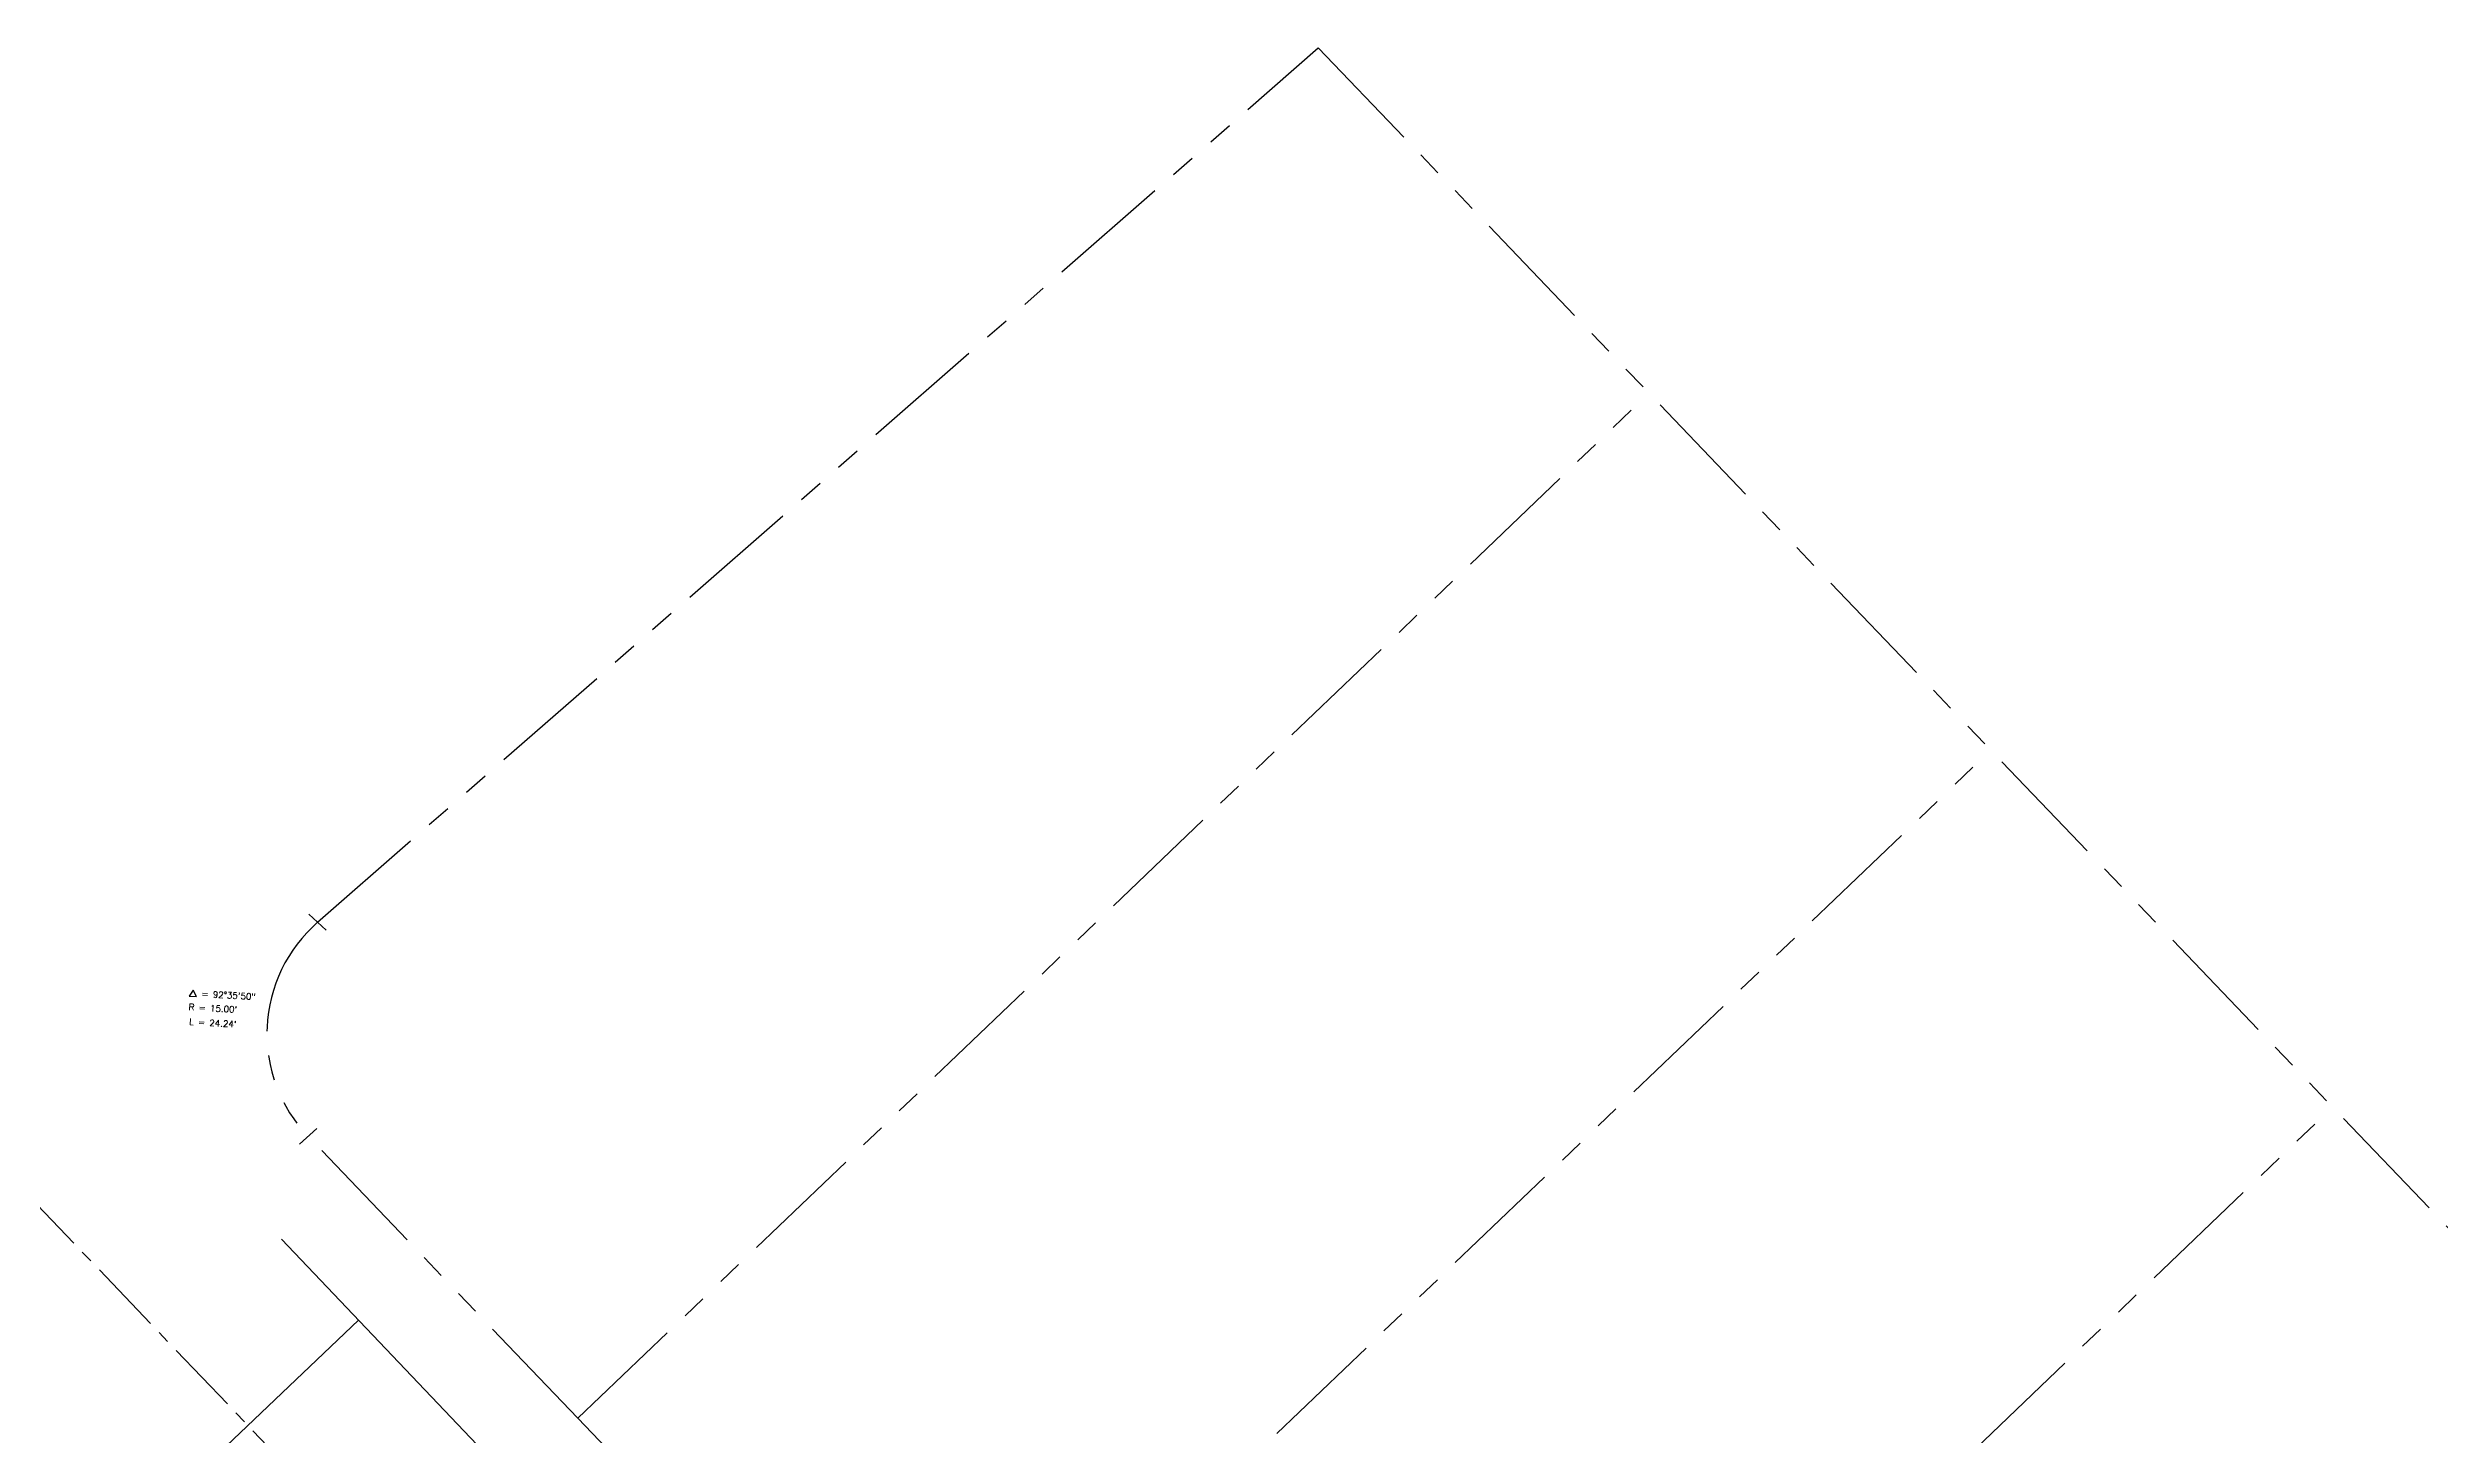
# Model space of a CAD drawing. Extents: x 3812 to 5524, y 4309 to 5867.
# Drawn here: x 5006.1 to 5248.1, y 5506.9 to 5647.2 of the extents above; entities that cross this region are included whole.
import ezdxf

# ---------------------------------------------------------------- set-up
doc = ezdxf.new("R2010")
doc.units = 0
doc.header["$LTSCALE"] = 10
doc.header["$MEASUREMENT"] = 0
doc.linetypes.add('CENTER2', pattern=[1.125, 0.75, -0.125, 0.125, -0.125])
doc.linetypes.add('PHANTOM', pattern=[2.5, 1.25, -0.25, 0.25, -0.25, 0.25, -0.25])
doc.layers.get('0').update_dxf_attribs({"linetype": 'CONTINUOUS'})
for name, color, linetype in [('BNDRY-REC', 4, 'PHANTOM'), ('CENTER', 7, 'CENTER2'), ('CRBSPLT', 6, 'CONTINUOUS'), ('PLT_ANNO_TXT', 120, 'CONTINUOUS')]:
    doc.layers.add(name, color=color, linetype=linetype)
doc.styles.add('L80', font='simplex.shx', dxfattribs={"height": 0.8})

# ---------------------------------------------------------------- blocks, each defined once
blk = doc.blocks.new('DELTA')
blk.add_lwpolyline([(0, 0), (0.096, 0), (0.048, 0.083)], close=True)

msp = doc.modelspace()

# ---------------------------------------------------------------- linework, layer by layer
at = {"layer": 'BNDRY-REC'}
for p, q in [((5033.41, 5558.76), (5134.65, 5647.24)), ((5134.65, 5647.24), (5340.98, 5431.7)), ((5059.75, 5508.56), (5168.1, 5612.29)), ((5094.33, 5472.45), (5202.68, 5576.17)), ((5034.28, 5557.96), (5032.53, 5559.56)), ((5128.9, 5436.33), (5237.26, 5540.05)), ((5031.56, 5536.29), (5033.32, 5537.89)), ((5059.75, 5508.56), (5032.44, 5537.09)), ((5059.75, 5508.56), (5094.33, 5472.45))]:
    msp.add_line(p, q, dxfattribs=at)
msp.add_arc((5043.28, 5547.46), 15, 131.1528, 223.75, dxfattribs=at)
at = {"layer": 'CENTER'}
msp.add_line((5218.5, 5306.59), (4986.87, 5549.19), dxfattribs=at)
at = {"layer": 'CRBSPLT'}
for p, q in [((5226.1, 5320.75), (5029.74, 5526.67)), ((5015.17, 5497.18), (5037.53, 5518.5))]:
    msp.add_line(p, q, dxfattribs=at)

# ---------------------------------------------------------------- block references
at = {"layer": 'PLT_ANNO_TXT', "xscale": 7.683073229291718, "yscale": 7.683073229291718, "zscale": 7.683073229291718, "rotation": 356.6916666666667}
msp.add_blockref('DELTA', (5020.41, 5551.27), dxfattribs=at)

# ---------------------------------------------------------------- texts
at = {"layer": 'PLT_ANNO_TXT', "style": 'L80'}
for s, p in [("R = 15.00'", (5020.35, 5549.87)), (' = 92%%d35\'50"', (5021.21, 5551.23)), ("L = 24.24'", (5020.39, 5548.38))]:
    msp.add_text(s, height=0.64, rotation=356.6917, dxfattribs=at).set_placement(p)

doc.saveas('drawing.dxf')
